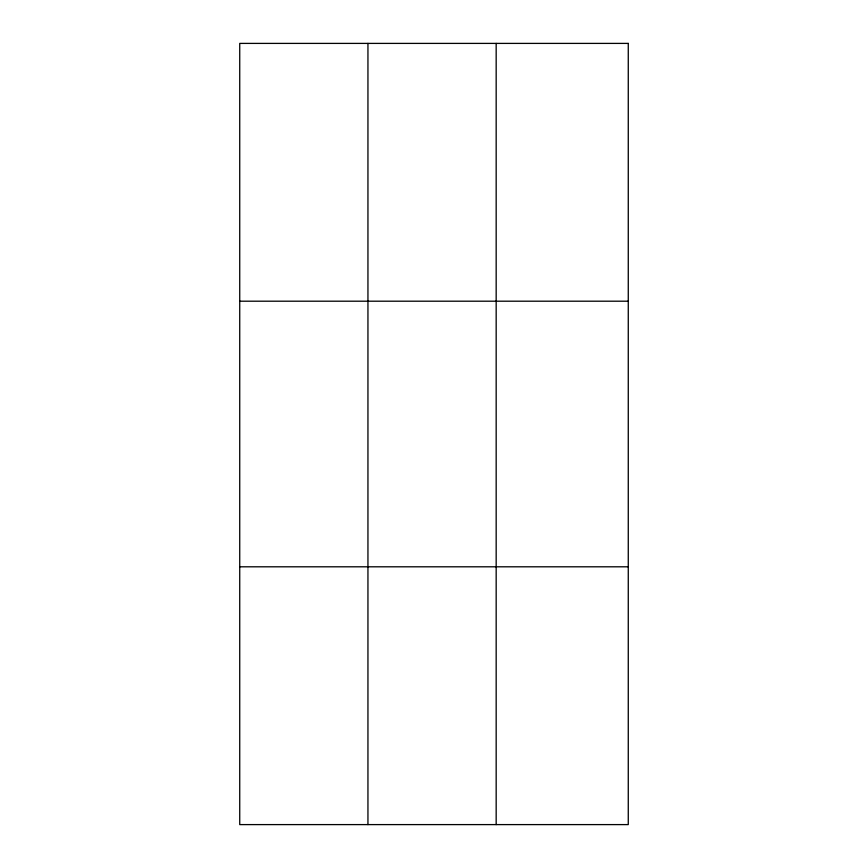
<?xml version="1.0" encoding="UTF-8"?>
<svg xmlns="http://www.w3.org/2000/svg" width="868" height="868" viewBox="0 0 868 868"><rect width="100%" height="100%" fill="white"/><g stroke="black" fill="none" stroke-linecap="round" stroke-linejoin="round"><path stroke-width="1.3" d="M367.945 43.4L367.945 824.6M496.171 43.4L496.171 824.6M239.731 301.196L628.269 301.196M239.731 566.804L628.269 566.804M628.269 43.4L628.269 824.6L239.731 824.6L239.731 43.4L628.269 43.4"/></g></svg>
